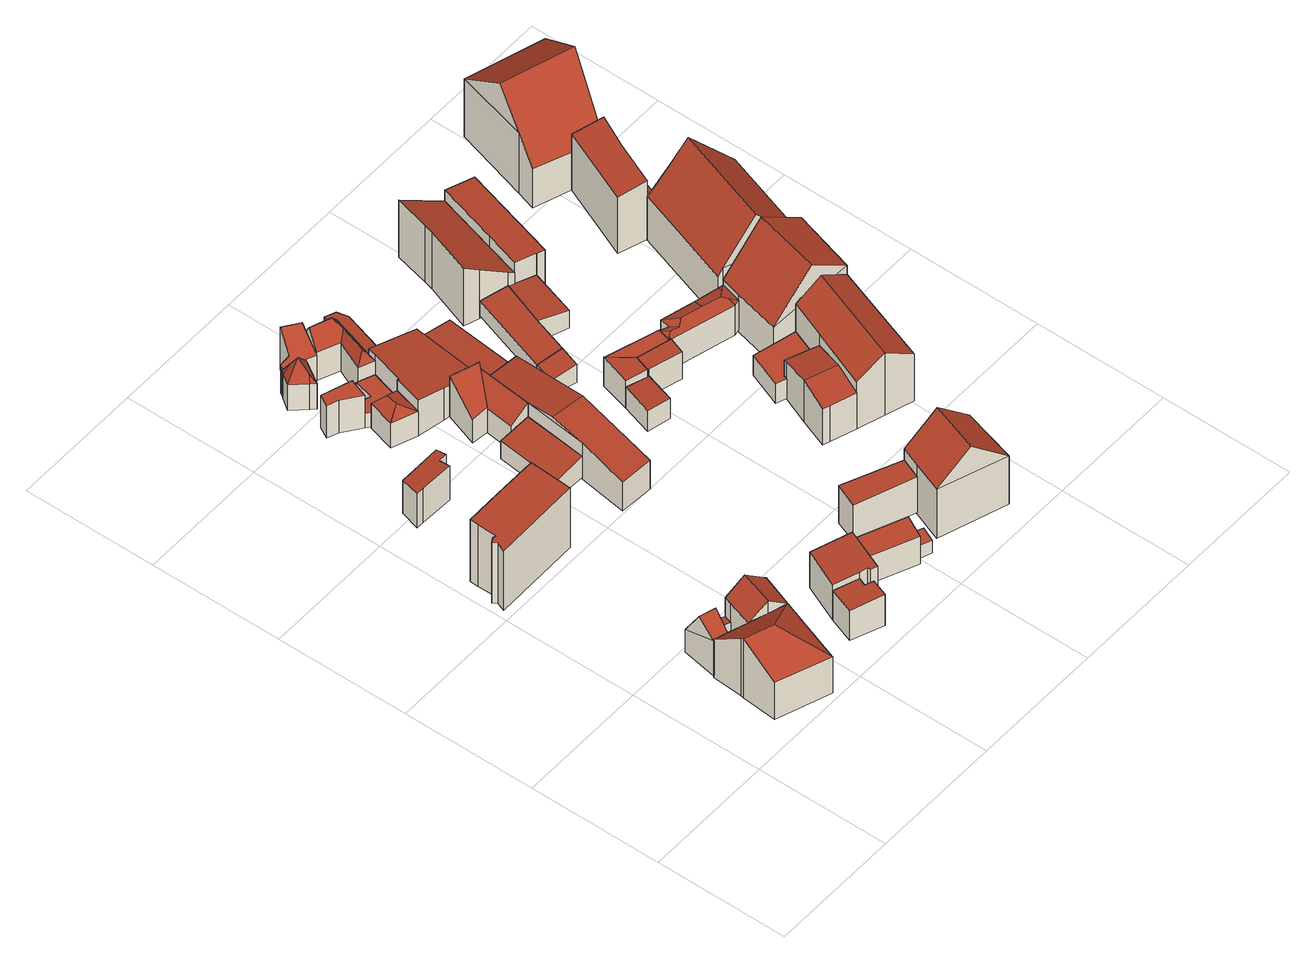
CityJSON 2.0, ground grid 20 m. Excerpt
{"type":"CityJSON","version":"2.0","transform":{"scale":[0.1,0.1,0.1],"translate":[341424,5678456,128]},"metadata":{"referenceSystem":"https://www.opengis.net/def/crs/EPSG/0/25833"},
"CityObjects":{
"building1":{"type":"Building","attributes":{"Dachtyp_tdc":"tdcFreeFormRoof","Gemeindeschluessel":14729160,"Dachneigung":60.42,"QualitaetDacherkennung":7,"Geometrietyp2DReferenz":"3000","function":"31001_9998","roofType":"5000","measuredHeight":8.64},"geometry":[{"type":"MultiSurface","lod":"2","boundaries":[[[0,1,2,3]],[[1,4,5,2]],[[4,6,7,5]],[[6,8,9,7]],[[8,0,3,9]],[[8,10,11,0]],[[10,6,4,1,11]],[[1,0,11]],[[8,6,10]],[[3,2,5,7,9]]],"semantics":{"surfaces":[{"type":"WallSurface"},{"type":"RoofSurface"},{"type":"GroundSurface"}],"values":[0,0,0,0,0,1,1,0,0,2]}}]},
"building2":{"type":"Building","attributes":{"Gemeindeschluessel":14729160,"Geometrietyp2DReferenz":"3000","function":"31001_9998","roofType":"9999"},"children":["building2-1","building2-2"]},
"building2-1":{"type":"BuildingPart","attributes":{"Dachtyp_tdc":"tdcHipAndGableRoof","Dachneigung":38.36,"QualitaetDacherkennung":81,"Geometrietyp2DReferenz":"3000","roofType":"5000","measuredHeight":10.88},"parents":["building2"],"geometry":[{"type":"MultiSurface","lod":"2","boundaries":[[[12,13,14,15]],[[13,16,17,14]],[[16,18,19,17]],[[18,20,19]],[[21,22,23,24]],[[21,25,26,22]],[[25,27,28,26]],[[27,12,15,28]],[[21,24,29]],[[24,30,31,18,16,13,12,27,29]],[[27,25,21,29]],[[15,14,17,19,32,23,22,26,28]],[[31,20,18]],[[23,32,30,24]],[[30,32,19,20,31]]],"semantics":{"surfaces":[{"type":"WallSurface"},{"type":"RoofSurface"},{"type":"GroundSurface"},{"type":"ClosureSurface"}],"values":[0,0,0,0,0,0,0,0,1,1,1,2,0,3,3]}}]},
"building2-2":{"type":"BuildingPart","attributes":{"Dachtyp_tdc":"tdcFreeFormRoof","Dachneigung":38.23,"QualitaetDacherkennung":73,"Geometrietyp2DReferenz":"3000","roofType":"5000","measuredHeight":9.14},"parents":["building2"],"geometry":[{"type":"MultiSurface","lod":"2","boundaries":[[[20,33,34,19]],[[33,35,36,34]],[[35,37,38,36]],[[37,39,40,38]],[[39,41,42,40]],[[41,24,23,42]],[[37,35,33,20,31,43]],[[43,24,41,39,37]],[[23,32,19,34,36,38,40,42]],[[30,24,43]],[[32,23,24,30]],[[31,30,43]],[[20,19,32,30,31]]],"semantics":{"surfaces":[{"type":"WallSurface"},{"type":"RoofSurface"},{"type":"GroundSurface"},{"type":"ClosureSurface"}],"values":[0,0,0,0,0,0,1,1,2,0,3,0,3]}}]},
"building3":{"type":"Building","attributes":{"Dachtyp_tdc":"tdcFreeFormRoof","Gemeindeschluessel":14729160,"Dachneigung":13.72,"QualitaetDacherkennung":13,"Geometrietyp2DReferenz":"3000","function":"31001_9998","roofType":"5000","measuredHeight":3.43},"geometry":[{"type":"MultiSurface","lod":"2","boundaries":[[[44,45,5,7]],[[45,46,47,5]],[[46,48,49,47]],[[48,50,51,49]],[[50,44,7,51]],[[52,53,45,44]],[[50,48,46,53,52]],[[46,45,53]],[[44,50,52]],[[7,5,47,49,51]]],"semantics":{"surfaces":[{"type":"WallSurface"},{"type":"RoofSurface"},{"type":"GroundSurface"}],"values":[0,0,0,0,0,1,1,0,0,2]}}]},
"building4":{"type":"Building","attributes":{"Dachtyp_tdc":"tdcPolyFlatRoof","Gemeindeschluessel":14729160,"Dachneigung":4.4,"QualitaetDacherkennung":74,"Geometrietyp2DReferenz":"3000","function":"31001_9998","roofType":"2100","measuredHeight":11.32},"geometry":[{"type":"MultiSurface","lod":"2","boundaries":[[[54,55,56,57]],[[55,58,59,56]],[[58,60,61,59]],[[60,62,63,61]],[[62,64,65,63]],[[64,66,67,65]],[[66,68,69,67]],[[68,70,71,69]],[[70,72,73,71]],[[72,54,57,73]],[[72,70,68,66,64,62,60,58,55,54]],[[57,56,59,61,63,65,67,69,71,73]]],"semantics":{"surfaces":[{"type":"WallSurface"},{"type":"RoofSurface"},{"type":"GroundSurface"}],"values":[0,0,0,0,0,0,0,0,0,0,1,2]}}]},
"building5":{"type":"Building","attributes":{"Dachtyp_tdc":"tdcPolyFlatRoof","Gemeindeschluessel":14729160,"Dachneigung":6.59,"QualitaetDacherkennung":83,"Geometrietyp2DReferenz":"3000","function":"31001_9998","roofType":"2100","measuredHeight":6.23},"geometry":[{"type":"MultiSurface","lod":"2","boundaries":[[[74,75,76,77]],[[75,78,79,76]],[[78,80,81,79]],[[80,82,83,81]],[[82,84,85,83]],[[84,86,87,85]],[[86,74,77,87]],[[86,84,82,80,78,75,74]],[[77,76,79,81,83,85,87]]],"semantics":{"surfaces":[{"type":"WallSurface"},{"type":"RoofSurface"},{"type":"GroundSurface"}],"values":[0,0,0,0,0,0,0,1,2]}}]},
"building6":{"type":"Building","attributes":{"Dachtyp_tdc":"tdcPolyFlatRoof","Gemeindeschluessel":14729160,"Dachneigung":3.24,"QualitaetDacherkennung":72,"Geometrietyp2DReferenz":"3000","function":"31001_9998","roofType":"2100","measuredHeight":5.7},"geometry":[{"type":"MultiSurface","lod":"2","boundaries":[[[88,89,90,91]],[[89,92,93,90]],[[92,94,95,93]],[[94,96,97,95]],[[96,98,99,97]],[[98,88,91,99]],[[98,96,94,92,89,88]],[[91,90,93,95,97,99]]],"semantics":{"surfaces":[{"type":"WallSurface"},{"type":"RoofSurface"},{"type":"GroundSurface"}],"values":[0,0,0,0,0,0,1,2]}}]},
"building7":{"type":"Building","attributes":{"Dachtyp_tdc":"tdcPolyFlatRoof","Gemeindeschluessel":14729160,"Dachneigung":5.14,"QualitaetDacherkennung":76,"Geometrietyp2DReferenz":"3000","function":"31001_9998","roofType":"2100","measuredHeight":6.92},"geometry":[{"type":"MultiSurface","lod":"2","boundaries":[[[100,101,102,90]],[[101,103,104,102]],[[103,105,106,104]],[[105,107,108,106]],[[107,109,110,108]],[[109,111,112,110]],[[111,113,93,112]],[[113,100,90,93]],[[113,111,109,107,105,103,101,100]],[[90,102,104,106,108,110,112,93]]],"semantics":{"surfaces":[{"type":"WallSurface"},{"type":"RoofSurface"},{"type":"GroundSurface"}],"values":[0,0,0,0,0,0,0,0,1,2]}}]},
"building8":{"type":"Building","attributes":{"Dachtyp_tdc":"tdcPolyFlatRoof","Gemeindeschluessel":14729160,"Dachneigung":0,"QualitaetDacherkennung":43,"Geometrietyp2DReferenz":"3000","function":"31001_9998","roofType":"1000","measuredHeight":5.97},"geometry":[{"type":"MultiSurface","lod":"2","boundaries":[[[114,115,116,117]],[[115,118,119,116]],[[118,120,121,119]],[[120,122,123,121]],[[122,124,125,123]],[[124,114,117,125]],[[124,122,120,118,115,114]],[[117,116,119,121,123,125]]],"semantics":{"surfaces":[{"type":"WallSurface"},{"type":"RoofSurface"},{"type":"GroundSurface"}],"values":[0,0,0,0,0,0,1,2]}}]},
"building9":{"type":"Building","attributes":{"Dachtyp_tdc":"tdcFreeFormRoof","Gemeindeschluessel":14729160,"Dachneigung":28.68,"QualitaetDacherkennung":16,"Geometrietyp2DReferenz":"3000","function":"31001_9998","roofType":"5000","measuredHeight":5.54},"geometry":[{"type":"MultiSurface","lod":"2","boundaries":[[[126,127,128,129]],[[127,130,131,128]],[[130,132,133,131]],[[132,126,129,133]],[[134,135,132,130]],[[134,130,127]],[[135,134,127,126]],[[135,126,132]],[[129,128,131,133]]],"semantics":{"surfaces":[{"type":"WallSurface"},{"type":"RoofSurface"},{"type":"GroundSurface"}],"values":[0,0,0,0,1,1,1,1,2]}}]},
"building10":{"type":"Building","attributes":{"Dachtyp_tdc":"tdcFreeFormRoof","Gemeindeschluessel":14729160,"Dachneigung":62.17,"QualitaetDacherkennung":19,"Geometrietyp2DReferenz":"3000","function":"31001_9998","roofType":"5000","measuredHeight":7.71},"geometry":[{"type":"MultiSurface","lod":"2","boundaries":[[[136,137,138,139]],[[137,140,141,138]],[[140,142,143,141]],[[142,144,145,143]],[[144,146,147,145]],[[146,136,139,147]],[[148,146,144]],[[149,148,144,142]],[[150,151,149,142,140]],[[150,140,137]],[[151,150,137,136]],[[148,149,151,136,146]],[[139,138,141,143,145,147]]],"semantics":{"surfaces":[{"type":"WallSurface"},{"type":"RoofSurface"},{"type":"GroundSurface"}],"values":[0,0,0,0,0,0,1,1,1,1,1,1,2]}}]},
"building11":{"type":"Building","attributes":{"Dachtyp_tdc":"tdcPolyFlatRoof","Gemeindeschluessel":14729160,"Dachneigung":7.45,"QualitaetDacherkennung":74,"Geometrietyp2DReferenz":"3000","function":"31001_9998","roofType":"2100","measuredHeight":3.88},"geometry":[{"type":"MultiSurface","lod":"2","boundaries":[[[152,153,154,155]],[[153,156,157,154]],[[156,158,159,157]],[[158,160,161,159]],[[160,152,155,161]],[[160,158,156,153,152]],[[155,154,157,159,161]]],"semantics":{"surfaces":[{"type":"WallSurface"},{"type":"RoofSurface"},{"type":"GroundSurface"}],"values":[0,0,0,0,0,1,2]}}]},
"building12":{"type":"Building","attributes":{"Dachtyp_tdc":"tdcPolyFlatRoof","Gemeindeschluessel":14729160,"Dachneigung":11.59,"QualitaetDacherkennung":63,"Geometrietyp2DReferenz":"3000","function":"31001_9998","roofType":"2100","measuredHeight":5.64},"geometry":[{"type":"MultiSurface","lod":"2","boundaries":[[[162,163,106,164]],[[163,165,104,106]],[[165,166,167,104]],[[166,168,169,167]],[[168,162,164,169]],[[168,166,165,163,162]],[[164,106,104,167,169]]],"semantics":{"surfaces":[{"type":"WallSurface"},{"type":"RoofSurface"},{"type":"GroundSurface"}],"values":[0,0,0,0,0,1,2]}}]},
"building13":{"type":"Building","attributes":{"Dachtyp_tdc":"tdcPolyFlatRoof","Gemeindeschluessel":14729160,"Dachneigung":0,"QualitaetDacherkennung":46,"Geometrietyp2DReferenz":"3000","function":"31001_9998","roofType":"1000","measuredHeight":2.66},"geometry":[{"type":"MultiSurface","lod":"2","boundaries":[[[170,171,125,172]],[[171,173,123,125]],[[173,174,175,123]],[[174,176,177,175]],[[176,178,179,177]],[[178,180,181,179]],[[180,182,183,181]],[[182,184,185,183]],[[184,170,172,185]],[[184,182,180,178,176,174,173,171,170]],[[172,125,123,175,177,179,181,183,185]]],"semantics":{"surfaces":[{"type":"WallSurface"},{"type":"RoofSurface"},{"type":"GroundSurface"}],"values":[0,0,0,0,0,0,0,0,0,1,2]}}]},
"building14":{"type":"Building","attributes":{"Dachtyp_tdc":"tdcPolyFlatRoof","Gemeindeschluessel":14729160,"Dachneigung":37.81,"QualitaetDacherkennung":61,"Geometrietyp2DReferenz":"3000","function":"31001_9998","roofType":"2100","measuredHeight":7.81},"geometry":[{"type":"MultiSurface","lod":"2","boundaries":[[[186,187,188,147]],[[187,189,190,188]],[[189,191,192,190]],[[191,193,194,192]],[[193,195,196,194]],[[195,197,139,196]],[[197,186,147,139]],[[197,195,193,191,189,187,186]],[[147,188,190,192,194,196,139]]],"semantics":{"surfaces":[{"type":"WallSurface"},{"type":"RoofSurface"},{"type":"GroundSurface"}],"values":[0,0,0,0,0,0,0,1,2]}}]},
"building15":{"type":"Building","attributes":{"Gemeindeschluessel":14729160,"Geometrietyp2DReferenz":"3000","function":"31001_9998","roofType":"9999"},"children":["building15-1","building15-2"]},
"building15-1":{"type":"BuildingPart","attributes":{"Dachtyp_tdc":"tdcPolyFlatRoof","Dachneigung":34.34,"QualitaetDacherkennung":82,"Geometrietyp2DReferenz":"3000","roofType":"2100","measuredHeight":6.4},"parents":["building15"],"geometry":[{"type":"MultiSurface","lod":"2","boundaries":[[[198,199,200,201]],[[199,202,159,200]],[[202,203,157,159]],[[203,204,205,157]],[[204,203,202,199,198]],[[201,200,159,157,205]],[[201,205,204,198]]],"semantics":{"surfaces":[{"type":"WallSurface"},{"type":"RoofSurface"},{"type":"GroundSurface"},{"type":"ClosureSurface"}],"values":[0,0,0,0,1,2,3]}}]},
"building15-2":{"type":"BuildingPart","attributes":{"Dachtyp_tdc":"tdcPolyFlatRoof","Dachneigung":31.57,"QualitaetDacherkennung":68,"Geometrietyp2DReferenz":"3000","roofType":"2100","measuredHeight":7.47},"parents":["building15"],"geometry":[{"type":"MultiSurface","lod":"2","boundaries":[[[206,207,208,205,204]],[[207,209,210,208]],[[209,211,212,210]],[[211,213,198,201,212]],[[213,211,209,207,206]],[[205,208,210,212,201]],[[206,204,198,213]],[[204,205,201,198]]],"semantics":{"surfaces":[{"type":"WallSurface"},{"type":"RoofSurface"},{"type":"GroundSurface"},{"type":"ClosureSurface"}],"values":[0,0,0,0,1,2,0,3]}}]},
"building16":{"type":"Building","attributes":{"Dachtyp_tdc":"tdcFreeFormRoof","Gemeindeschluessel":14729160,"Dachneigung":10.11,"QualitaetDacherkennung":40,"Geometrietyp2DReferenz":"3000","function":"31001_9998","roofType":"5000","measuredHeight":7.45},"geometry":[{"type":"MultiSurface","lod":"2","boundaries":[[[214,202,215,216]],[[202,217,218,215]],[[217,219,220,218]],[[219,221,222,220]],[[221,223,224,222]],[[223,214,216,224]],[[221,225,226,214,223]],[[225,219,217,202,226]],[[221,219,225]],[[202,214,226]],[[216,215,218,220,222,224]]],"semantics":{"surfaces":[{"type":"WallSurface"},{"type":"RoofSurface"},{"type":"GroundSurface"}],"values":[0,0,0,0,0,0,1,1,0,0,2]}}]},
"building17":{"type":"Building","attributes":{"Dachtyp_tdc":"tdcPolyFlatRoof","Gemeindeschluessel":14729160,"Dachneigung":3.57,"QualitaetDacherkennung":58,"Geometrietyp2DReferenz":"3000","function":"31001_9998","roofType":"2100","measuredHeight":2.4},"geometry":[{"type":"MultiSurface","lod":"2","boundaries":[[[227,228,229,230]],[[228,231,232,229]],[[231,233,234,232]],[[233,227,230,234]],[[233,231,228,227]],[[230,229,232,234]]],"semantics":{"surfaces":[{"type":"WallSurface"},{"type":"RoofSurface"},{"type":"GroundSurface"}],"values":[0,0,0,0,1,2]}}]},
"building18":{"type":"Building","attributes":{"Dachtyp_tdc":"tdcPolyFlatRoof","Gemeindeschluessel":14729160,"Dachneigung":8.91,"QualitaetDacherkennung":83,"Geometrietyp2DReferenz":"3000","function":"31001_9998","roofType":"2100","measuredHeight":6.48},"geometry":[{"type":"MultiSurface","lod":"2","boundaries":[[[235,236,131,133]],[[236,237,238,131]],[[237,239,240,238]],[[239,241,242,240]],[[241,243,244,242]],[[243,245,246,244]],[[245,247,201,246]],[[247,248,212,201]],[[248,249,210,212]],[[249,250,251,210]],[[250,235,133,251]],[[250,249,248,247,245,243,241,239,237,236,235]],[[133,131,238,240,242,244,246,201,212,210,251]]],"semantics":{"surfaces":[{"type":"WallSurface"},{"type":"RoofSurface"},{"type":"GroundSurface"}],"values":[0,0,0,0,0,0,0,0,0,0,0,1,2]}}]},
"building19":{"type":"Building","attributes":{"Dachtyp_tdc":"tdcFreeFormRoof","Gemeindeschluessel":14729160,"Dachneigung":58.95,"QualitaetDacherkennung":20,"Geometrietyp2DReferenz":"3000","function":"31001_9998","roofType":"5000","measuredHeight":8.1},"geometry":[{"type":"MultiSurface","lod":"2","boundaries":[[[252,253,254,179]],[[253,255,256,254]],[[255,257,258,256]],[[257,259,260,258]],[[259,261,262,260]],[[261,263,264,262]],[[263,265,266,264]],[[265,267,181,266]],[[267,252,179,181]],[[268,269,270]],[[268,263,269]],[[271,263,268]],[[271,265,263]],[[265,271,267]],[[269,263,261]],[[269,272,270]],[[261,272,269]],[[259,272,261]],[[272,259,257]],[[272,257,255]],[[268,270,272,255,253]],[[271,268,253,252]],[[271,252,267]],[[179,254,256,258,260,262,264,266,181]]],"semantics":{"surfaces":[{"type":"WallSurface"},{"type":"RoofSurface"},{"type":"GroundSurface"}],"values":[0,0,0,0,0,0,0,0,0,1,1,1,1,1,1,1,1,1,1,0,1,1,1,2]}}]},
"building20":{"type":"Building","attributes":{"Dachtyp_tdc":"tdcPolyFlatRoof","Gemeindeschluessel":14729160,"Dachneigung":4.75,"QualitaetDacherkennung":61,"Geometrietyp2DReferenz":"3000","function":"31001_9998","roofType":"2100","measuredHeight":6.83},"geometry":[{"type":"MultiSurface","lod":"2","boundaries":[[[273,274,275,276]],[[274,277,278,275]],[[277,279,280,278]],[[279,273,276,280]],[[279,277,274,273]],[[276,275,278,280]]],"semantics":{"surfaces":[{"type":"WallSurface"},{"type":"RoofSurface"},{"type":"GroundSurface"}],"values":[0,0,0,0,1,2]}}]},
"building21":{"type":"Building","attributes":{"Dachtyp_tdc":"tdcPolyFlatRoof","Gemeindeschluessel":14729160,"Dachneigung":8.09,"QualitaetDacherkennung":70,"Geometrietyp2DReferenz":"3000","function":"31001_9998","roofType":"2100","measuredHeight":3.55},"geometry":[{"type":"MultiSurface","lod":"2","boundaries":[[[281,282,283,284]],[[282,285,286,283]],[[285,287,288,286]],[[287,289,290,288]],[[289,291,292,290]],[[291,293,294,292]],[[293,295,296,294]],[[295,281,284,296]],[[295,293,291,289,287,285,282,281]],[[284,283,286,288,290,292,294,296]]],"semantics":{"surfaces":[{"type":"WallSurface"},{"type":"RoofSurface"},{"type":"GroundSurface"}],"values":[0,0,0,0,0,0,0,0,1,2]}}]},
"building22":{"type":"Building","attributes":{"Dachtyp_tdc":"tdcPolyFlatRoof","Gemeindeschluessel":14729160,"Dachneigung":5.26,"QualitaetDacherkennung":55,"Geometrietyp2DReferenz":"3000","function":"31001_9998","roofType":"2100","measuredHeight":3.63},"geometry":[{"type":"MultiSurface","lod":"2","boundaries":[[[297,298,220,299]],[[298,300,218,220]],[[300,301,302,218]],[[301,303,304,302]],[[303,297,299,304]],[[303,301,300,298,297]],[[299,220,218,302,304]]],"semantics":{"surfaces":[{"type":"WallSurface"},{"type":"RoofSurface"},{"type":"GroundSurface"}],"values":[0,0,0,0,0,1,2]}}]},
"building23":{"type":"Building","attributes":{"Dachtyp_tdc":"tdcPolyFlatRoof","Gemeindeschluessel":14729160,"Dachneigung":3.15,"QualitaetDacherkennung":54,"Geometrietyp2DReferenz":"3000","function":"31001_9998","roofType":"2100","measuredHeight":3.71},"geometry":[{"type":"MultiSurface","lod":"2","boundaries":[[[305,306,307,308]],[[306,309,310,307]],[[309,311,312,310]],[[311,313,314,312]],[[313,305,308,314]],[[313,311,309,306,305]],[[308,307,310,312,314]]],"semantics":{"surfaces":[{"type":"WallSurface"},{"type":"RoofSurface"},{"type":"GroundSurface"}],"values":[0,0,0,0,0,1,2]}}]},
"building24":{"type":"Building","attributes":{"Dachtyp_tdc":"tdcFreeFormRoof","Gemeindeschluessel":14729160,"Dachneigung":41.69,"QualitaetDacherkennung":75,"Geometrietyp2DReferenz":"3000","function":"31001_9998","roofType":"5000","measuredHeight":13.72},"geometry":[{"type":"MultiSurface","lod":"2","boundaries":[[[315,316,317,318]],[[316,319,320,317]],[[319,321,322,320]],[[321,323,324,322]],[[323,315,318,324]],[[325,326,319,316,315]],[[323,321,326,325]],[[321,319,326]],[[315,323,325]],[[318,317,320,322,324]]],"semantics":{"surfaces":[{"type":"WallSurface"},{"type":"RoofSurface"},{"type":"GroundSurface"}],"values":[0,0,0,0,0,1,1,0,0,2]}}]},
"building25":{"type":"Building","attributes":{"Dachtyp_tdc":"tdcPolyFlatRoof","Gemeindeschluessel":14729160,"Dachneigung":9.75,"QualitaetDacherkennung":72,"Geometrietyp2DReferenz":"3000","function":"31001_9998","roofType":"2100","measuredHeight":3.3},"geometry":[{"type":"MultiSurface","lod":"2","boundaries":[[[327,328,329,330]],[[328,331,332,329]],[[331,333,334,332]],[[333,327,330,334]],[[333,331,328,327]],[[330,329,332,334]]],"semantics":{"surfaces":[{"type":"WallSurface"},{"type":"RoofSurface"},{"type":"GroundSurface"}],"values":[0,0,0,0,1,2]}}]},
"building26":{"type":"Building","attributes":{"Gemeindeschluessel":14729160,"Geometrietyp2DReferenz":"3000","function":"31001_9998","roofType":"9999"},"children":["building26-1","building26-2"]},
"building26-1":{"type":"BuildingPart","attributes":{"Dachtyp_tdc":"tdcPolyFlatRoof","Dachneigung":4.09,"QualitaetDacherkennung":71,"Geometrietyp2DReferenz":"3000","roofType":"2100","measuredHeight":5.24},"parents":["building26"],"geometry":[{"type":"MultiSurface","lod":"2","boundaries":[[[335,336,337,338,307]],[[339,340,310,341]],[[340,335,307,310]],[[340,339,342,336,335]],[[307,338,341,310]],[[342,337,336]],[[339,341,338,337,342]]],"semantics":{"surfaces":[{"type":"WallSurface"},{"type":"RoofSurface"},{"type":"GroundSurface"},{"type":"ClosureSurface"}],"values":[0,0,0,1,2,0,3]}}]},
"building26-2":{"type":"BuildingPart","attributes":{"Dachtyp_tdc":"tdcPolyFlatRoof","Dachneigung":3.43,"QualitaetDacherkennung":66,"Geometrietyp2DReferenz":"3000","roofType":"2100","measuredHeight":5.23},"parents":["building26"],"geometry":[{"type":"MultiSurface","lod":"2","boundaries":[[[337,343,344,338]],[[343,345,346,344]],[[345,339,341,346]],[[345,343,337,342,339]],[[341,338,344,346]],[[338,341,339,342,337]]],"semantics":{"surfaces":[{"type":"WallSurface"},{"type":"RoofSurface"},{"type":"GroundSurface"},{"type":"ClosureSurface"}],"values":[0,0,0,1,2,3]}}]},
"building27":{"type":"Building","attributes":{"Dachtyp_tdc":"tdcPolyFlatRoof","Gemeindeschluessel":14729160,"Dachneigung":10.38,"QualitaetDacherkennung":84,"Geometrietyp2DReferenz":"3000","function":"31001_9998","roofType":"2100","measuredHeight":3.31},"geometry":[{"type":"MultiSurface","lod":"2","boundaries":[[[333,331,332,334]],[[331,347,348,332]],[[347,349,350,348]],[[349,351,352,350]],[[351,333,334,352]],[[351,349,347,331,333]],[[334,332,348,350,352]]],"semantics":{"surfaces":[{"type":"WallSurface"},{"type":"RoofSurface"},{"type":"GroundSurface"}],"values":[0,0,0,0,0,1,2]}}]},
"building28":{"type":"Building","attributes":{"Dachtyp_tdc":"tdcPolyFlatRoof","Gemeindeschluessel":14729160,"Dachneigung":4.01,"QualitaetDacherkennung":67,"Geometrietyp2DReferenz":"3000","function":"31001_9998","roofType":"2100","measuredHeight":5.07},"geometry":[{"type":"MultiSurface","lod":"2","boundaries":[[[340,339,341,310]],[[339,345,346,341]],[[345,353,354,346]],[[353,355,356,354]],[[355,357,312,356]],[[357,340,310,312]],[[357,355,353,345,339,340]],[[310,341,346,354,356,312]]],"semantics":{"surfaces":[{"type":"WallSurface"},{"type":"RoofSurface"},{"type":"GroundSurface"}],"values":[0,0,0,0,0,0,1,2]}}]},
"building29":{"type":"Building","attributes":{"Dachtyp_tdc":"tdcPolyFlatRoof","Gemeindeschluessel":14729160,"Dachneigung":33.83,"QualitaetDacherkennung":42,"Geometrietyp2DReferenz":"3000","function":"31001_9998","roofType":"2100","measuredHeight":10.47},"geometry":[{"type":"MultiSurface","lod":"2","boundaries":[[[358,359,360,361]],[[359,362,363,360]],[[362,364,365,363]],[[364,366,367,365]],[[366,368,369,367]],[[368,370,371,369]],[[370,372,373,371]],[[372,374,375,373]],[[374,358,361,375]],[[374,372,370,368,366,364,362,359,358]],[[361,360,363,365,367,369,371,373,375]]],"semantics":{"surfaces":[{"type":"WallSurface"},{"type":"RoofSurface"},{"type":"GroundSurface"}],"values":[0,0,0,0,0,0,0,0,0,1,2]}}]},
"building30":{"type":"Building","attributes":{"Dachtyp_tdc":"tdcPolyFlatRoof","Gemeindeschluessel":14729160,"Dachneigung":0,"QualitaetDacherkennung":36,"Geometrietyp2DReferenz":"3000","function":"31001_9998","roofType":"1000","measuredHeight":3.61},"geometry":[{"type":"MultiSurface","lod":"2","boundaries":[[[376,377,378,379]],[[377,380,381,378]],[[380,382,383,381]],[[382,384,385,383]],[[384,386,387,385]],[[386,388,389,387]],[[388,376,379,389]],[[388,386,384,382,380,377,376]],[[379,378,381,383,385,387,389]]],"semantics":{"surfaces":[{"type":"WallSurface"},{"type":"RoofSurface"},{"type":"GroundSurface"}],"values":[0,0,0,0,0,0,0,1,2]}}]},
"building31":{"type":"Building","attributes":{"Gemeindeschluessel":14729160,"Geometrietyp2DReferenz":"3000","function":"31001_9998","roofType":"9999"},"children":["building31-1","building31-2"]},
"building31-1":{"type":"BuildingPart","attributes":{"Dachtyp_tdc":"tdcGableRoof","Dachneigung":10.89,"QualitaetDacherkennung":43,"Geometrietyp2DReferenz":"3000","roofType":"3100","measuredHeight":7.52},"parents":["building31"],"geometry":[{"type":"MultiSurface","lod":"2","boundaries":[[[390,391,392,393]],[[391,394,395,392]],[[394,396,397,395]],[[396,398,399,397]],[[398,400,401,399]],[[400,402,403,401]],[[396,394,391,390,404]],[[404,402,400,398,396]],[[403,405,393,392,395,397,399,401]],[[405,403,402,404]],[[405,404,390,393]]],"semantics":{"surfaces":[{"type":"WallSurface"},{"type":"RoofSurface"},{"type":"GroundSurface"},{"type":"ClosureSurface"}],"values":[0,0,0,0,0,0,1,1,2,3,3]}}]},
"building31-2":{"type":"BuildingPart","attributes":{"Dachtyp_tdc":"tdcGableRoof","Dachneigung":33.01,"QualitaetDacherkennung":62,"Geometrietyp2DReferenz":"3000","roofType":"3100","measuredHeight":11.41},"parents":["building31"],"geometry":[{"type":"MultiSurface","lod":"2","boundaries":[[[406,407,408,409]],[[407,410,411,408]],[[410,412,413,411]],[[412,414,415,413]],[[414,416,390,393,415]],[[417,406,409,403,402]],[[414,412,410,407]],[[407,406,417,416,414]],[[409,408,411,413,415,393,405,403]],[[402,404,390,416,417]],[[402,403,405,404]],[[405,393,390,404]]],"semantics":{"surfaces":[{"type":"WallSurface"},{"type":"RoofSurface"},{"type":"GroundSurface"},{"type":"ClosureSurface"}],"values":[0,0,0,0,0,0,1,1,2,0,3,3]}}]},
"building32":{"type":"Building","attributes":{"Dachtyp_tdc":"tdcFreeFormRoof","Gemeindeschluessel":14729160,"Dachneigung":17.01,"QualitaetDacherkennung":29,"Geometrietyp2DReferenz":"3000","function":"31001_9998","roofType":"5000","measuredHeight":6.04},"geometry":[{"type":"MultiSurface","lod":"2","boundaries":[[[418,419,420,421]],[[419,422,423,420]],[[422,424,425,423]],[[424,426,427,425]],[[426,428,429,427]],[[428,430,431,429]],[[430,432,433,431]],[[432,434,435,433]],[[434,436,437,435]],[[436,418,421,437]],[[438,439,436,434]],[[440,438,434,432]],[[441,440,432,430]],[[441,430,428]],[[442,443,444,439,438,440,441,428,426]],[[442,426,424]],[[445,443,442,424,422]],[[445,422,419]],[[444,443,445,419,418]],[[439,444,418,436]],[[421,420,423,425,427,429,431,433,435,437]]],"semantics":{"surfaces":[{"type":"WallSurface"},{"type":"RoofSurface"},{"type":"GroundSurface"}],"values":[0,0,0,0,0,0,0,0,0,0,1,1,1,1,1,1,1,1,1,1,2]}}]},
"building33":{"type":"Building","attributes":{"Gemeindeschluessel":14729160,"Geometrietyp2DReferenz":"3000","function":"31001_9998","roofType":"9999"},"children":["building33-1","building33-2"]},
"building33-1":{"type":"BuildingPart","attributes":{"Dachtyp_tdc":"tdcPolyFlatRoof","Dachneigung":6.79,"QualitaetDacherkennung":79,"Geometrietyp2DReferenz":"3000","roofType":"2100","measuredHeight":3.75},"parents":["building33"],"geometry":[{"type":"MultiSurface","lod":"2","boundaries":[[[446,447,448,449]],[[447,450,451,448]],[[450,452,453,451]],[[452,454,373,453]],[[454,455,371,373]],[[454,452,450,447,446,455]],[[449,448,451,453,373,371]],[[446,449,371,455]]],"semantics":{"surfaces":[{"type":"WallSurface"},{"type":"RoofSurface"},{"type":"GroundSurface"},{"type":"ClosureSurface"}],"values":[0,0,0,0,0,1,2,3]}}]},
"building33-2":{"type":"BuildingPart","attributes":{"Dachtyp_tdc":"tdcPolyFlatRoof","Dachneigung":4.01,"QualitaetDacherkennung":83,"Geometrietyp2DReferenz":"3000","roofType":"2100","measuredHeight":7.51},"parents":["building33"],"geometry":[{"type":"MultiSurface","lod":"2","boundaries":[[[456,371,455]],[[456,457,369,371]],[[457,458,367,369]],[[458,459,460,367]],[[459,461,462,460]],[[461,463,448,462]],[[463,464,446,449,448]],[[463,461,459,458,457,456,464]],[[449,371,369,367,460,462,448]],[[455,446,464,456]],[[455,371,449,446]]],"semantics":{"surfaces":[{"type":"WallSurface"},{"type":"RoofSurface"},{"type":"GroundSurface"},{"type":"ClosureSurface"}],"values":[0,0,0,0,0,0,0,1,2,0,3]}}]},
"building34":{"type":"Building","attributes":{"Dachtyp_tdc":"tdcFreeFormRoof","Gemeindeschluessel":14729160,"Dachneigung":51.76,"QualitaetDacherkennung":57,"Geometrietyp2DReferenz":"3000","function":"31001_9998","roofType":"5000","measuredHeight":14.26},"geometry":[{"type":"MultiSurface","lod":"2","boundaries":[[[465,466,467,468]],[[466,469,470,467]],[[469,471,472,470]],[[471,473,474,472]],[[473,465,468,474]],[[473,471,475,476]],[[476,475,469,466,465]],[[465,473,476]],[[471,469,475]],[[468,467,470,472,474]]],"semantics":{"surfaces":[{"type":"WallSurface"},{"type":"RoofSurface"},{"type":"GroundSurface"}],"values":[0,0,0,0,0,1,1,0,0,2]}}]},
"building35":{"type":"Building","attributes":{"Dachtyp_tdc":"tdcFreeFormRoof","Gemeindeschluessel":14729160,"Dachneigung":49.66,"QualitaetDacherkennung":65,"Geometrietyp2DReferenz":"3000","function":"31001_9998","roofType":"5000","measuredHeight":15.26},"geometry":[{"type":"MultiSurface","lod":"2","boundaries":[[[477,478,472,479]],[[478,480,470,472]],[[480,481,482,470]],[[481,483,484,482]],[[483,485,486,484]],[[485,477,479,486]],[[478,477,487,488]],[[488,487,485,483,481,480]],[[480,478,488]],[[477,485,487]],[[479,472,470,482,484,486]]],"semantics":{"surfaces":[{"type":"WallSurface"},{"type":"RoofSurface"},{"type":"GroundSurface"}],"values":[0,0,0,0,0,0,1,1,0,0,2]}}]},
"building36":{"type":"Building","attributes":{"Dachtyp_tdc":"tdcPolyFlatRoof","Gemeindeschluessel":14729160,"Dachneigung":6.57,"QualitaetDacherkennung":70,"Geometrietyp2DReferenz":"3000","function":"31001_9998","roofType":"2100","measuredHeight":10.72},"geometry":[{"type":"MultiSurface","lod":"2","boundaries":[[[489,490,491,492]],[[490,493,494,491]],[[493,495,496,494]],[[495,497,498,496]],[[497,489,492,498]],[[497,495,493,490,489]],[[492,491,494,496,498]]],"semantics":{"surfaces":[{"type":"WallSurface"},{"type":"RoofSurface"},{"type":"GroundSurface"}],"values":[0,0,0,0,0,1,2]}}]},
"building37":{"type":"Building","attributes":{"Dachtyp_tdc":"tdcPolyFlatRoof","Gemeindeschluessel":14729160,"Dachneigung":28.76,"QualitaetDacherkennung":63,"Geometrietyp2DReferenz":"3000","function":"31001_9998","roofType":"2100","measuredHeight":4.88},"geometry":[{"type":"MultiSurface","lod":"2","boundaries":[[[499,500,484,486]],[[500,501,502,484]],[[501,503,504,502]],[[503,505,506,504]],[[505,507,508,506]],[[507,499,486,508]],[[507,505,503,501,500,499]],[[486,484,502,504,506,508]]],"semantics":{"surfaces":[{"type":"WallSurface"},{"type":"RoofSurface"},{"type":"GroundSurface"}],"values":[0,0,0,0,0,0,1,2]}}]},
"building38":{"type":"Building","attributes":{"Dachtyp_tdc":"tdcFreeFormRoof","Gemeindeschluessel":14729160,"Dachneigung":53.26,"QualitaetDacherkennung":69,"Geometrietyp2DReferenz":"3000","function":"31001_9998","roofType":"5000","measuredHeight":16.45},"geometry":[{"type":"MultiSurface","lod":"2","boundaries":[[[509,510,496,511]],[[510,512,494,496]],[[512,513,514,494]],[[513,515,516,514]],[[515,517,518,516]],[[517,509,511,518]],[[519,509,517,520]],[[512,510,519,520,515,513]],[[517,515,520]],[[510,509,519]],[[511,496,494,514,516,518]]],"semantics":{"surfaces":[{"type":"WallSurface"},{"type":"RoofSurface"},{"type":"GroundSurface"}],"values":[0,0,0,0,0,0,1,1,0,0,2]}}]}
},
"vertices":[
[82,137,77],[91,190,54],[91,190,13],[82,137,13],[118,181,54],[118,181,13],[115,169,76],[115,169,13],[102,131,77],[102,131,13],[111,157,99],[87,164,99],
[79,92,114],[82,137,79],[82,137,10],[79,92,10],[102,131,79],[102,131,10],[132,121,79],[132,121,10],[132,121,76],[153,6,76],[153,6,10],[187,104,10],[187,104,78],[74,34,78],[74,34,10],[78,87,118],[78,87,10],[121,72,118],[159,113,78],[134,121,79],[159,113,10],
[144,160,76],[144,160,10],[148,172,76],[148,172,10],[175,163,101],[175,163,10],[202,155,79],[202,155,10],[205,153,77],[205,153,10],[159,113,101],
[115,169,44],[118,181,44],[128,178,47],[128,178,13],[148,172,42],[148,172,13],[144,160,42],[144,160,13],[122,167,47],[125,179,47],
[138,471,128],[138,409,124],[138,409,15],[138,471,15],[4,407,123],[4,407,15],[9,421,125],[9,421,15],[5,427,125],[5,427,15],[12,431,125],[12,431,15],[16,430,125],[16,430,15],[16,457,127],[16,457,15],[16,470,128],[16,470,15],[72,471,128],[72,471,15],
[108,576,76],[58,578,76],[58,578,14],[108,576,14],[46,578,76],[46,578,14],[55,608,73],[55,608,14],[121,608,73],[121,608,14],[121,592,75],[121,592,14],[108,592,75],[108,592,14],
[236,45,63],[250,83,63],[250,83,9],[236,45,9],[285,69,65],[285,69,9],[280,57,65],[280,57,9],[292,52,66],[292,52,9],[283,27,66],[283,27,9],
[250,83,73],[275,140,73],[275,140,9],[331,117,78],[331,117,9],[319,89,78],[319,89,9],[305,56,78],[305,56,9],[296,60,78],[296,60,9],[296,65,77],[296,65,9],[285,69,76],
[108,752,76],[92,758,76],[92,758,17],[108,752,17],[101,775,76],[101,775,17],[145,760,76],[145,760,17],[142,752,76],[142,752,17],[135,732,76],[135,732,17],
[130,687,60],[141,727,60],[141,727,15],[130,687,15],[178,715,60],[178,715,15],[167,673,60],[167,673,15],[157,714,70],[153,697,70],
[146,834,61],[124,799,61],[124,799,15],[146,834,15],[118,806,61],[118,806,15],[100,826,61],[100,826,15],[111,842,61],[111,842,15],[115,847,61],[115,847,15],[118,837,77],[121,827,92],[123,811,74],[122,827,92],
[190,473,47],[201,570,47],[201,570,15],[190,473,15],[220,568,50],[220,568,15],[249,565,54],[249,565,15],[239,471,54],[239,471,15],
[391,58,59],[319,89,59],[391,58,9],[331,117,65],[403,86,66],[403,86,9],[394,65,61],[394,65,9],
[141,727,43],[135,732,43],[141,727,17],[142,752,43],[162,744,43],[162,744,17],[169,773,43],[169,773,17],[172,772,43],[172,772,17],[194,763,43],[194,763,17],[180,714,43],[180,714,17],[178,715,43],[178,715,17],
[115,847,63],[117,851,66],[117,851,15],[133,850,71],[133,850,15],[147,876,93],[147,876,15],[172,861,90],[172,861,15],[160,828,63],[160,828,15],[146,834,63],
[258,649,79],[257,639,79],[257,639,15],[258,649,15],[249,565,79],[220,568,59],[225,610,59],[225,610,15],
[225,610,61],[200,613,57],[200,613,15],[217,663,89],[217,663,15],[243,654,89],[243,654,15],[258,649,89],
[239,471,78],[249,565,13],[239,471,13],[257,639,66],[257,639,13],[311,633,66],[311,633,13],[278,395,65],[278,395,13],[228,398,65],[228,398,13],[295,515,87],[244,522,87],
[423,78,34],[414,57,33],[414,57,10],[423,78,10],[394,65,33],[394,65,10],[403,86,34],[403,86,10],
[167,673,80],[178,715,80],[180,714,79],[180,714,15],[194,763,79],[194,763,15],[198,776,79],[198,776,15],[223,769,75],[223,769,15],[269,757,67],[269,757,15],[258,649,65],[243,654,67],[217,663,72],[208,665,73],[208,665,15],
[172,772,68],[191,815,68],[191,815,17],[160,828,68],[160,828,17],[172,861,68],[172,861,17],[179,858,68],[179,858,17],[218,844,68],[218,844,17],[209,814,68],[209,814,17],[198,776,68],[198,776,17],[194,763,68],[202,820,82],[199,834,94],[196,833,98],[187,778,86],[166,845,97],
[370,147,73],[383,180,76],[383,180,8],[370,147,8],[467,144,76],[467,144,8],[457,115,73],[457,115,8],
[223,769,48],[198,776,51],[198,776,16],[223,769,16],[209,814,51],[209,814,16],[218,844,51],[218,844,16],[225,868,51],[225,868,16],[242,863,49],[242,863,16],[247,847,47],[247,847,16],[235,807,47],[235,807,16],
[323,748,44],[311,633,44],[323,748,13],[257,639,49],[258,649,49],[258,649,13],[269,757,49],[269,757,13],
[352,458,50],[366,504,50],[366,504,12],[352,458,12],[398,495,48],[398,495,12],[400,494,48],[400,494,12],[387,450,48],[387,450,12],
[440,71,94],[457,115,95],[457,115,5],[440,71,5],[467,144,96],[467,144,5],[560,115,99],[560,115,5],[541,37,93],[541,37,5],[489,55,142],[514,129,142],
[362,578,45],[325,589,38],[325,589,12],[362,578,12],[335,620,38],[335,620,12],[372,609,45],[372,609,12],
[366,504,61],[378,548,65],[378,548,64],[378,548,12],[404,517,63],[398,495,61],[404,517,12],[392,531,64],
[457,524,64],[457,524,12],[452,504,63],[452,504,12],
[375,742,38],[375,742,12],[412,727,45],[412,727,12],[389,662,45],[389,662,12],
[455,503,63],[455,503,12],[448,480,61],[448,480,12],[400,494,61],
[353,750,111],[377,819,108],[377,819,6],[353,750,6],[381,833,108],[381,833,6],[393,885,110],[393,885,6],[462,867,62],[462,867,6],[436,775,62],[436,775,6],[422,724,62],[422,724,6],[412,727,69],[412,727,6],[375,742,95],[375,742,6],
[509,367,42],[507,362,42],[507,362,6],[509,367,6],[492,367,42],[492,367,6],[512,419,42],[512,419,6],[543,411,42],[543,411,6],[576,403,42],[576,403,6],[555,349,42],[555,349,6],
[522,263,71],[485,275,70],[485,275,5],[522,263,5],[475,279,70],[475,279,5],[491,321,80],[491,321,5],[507,362,72],[507,362,5],[509,367,71],[509,367,5],[555,349,71],[555,349,5],[538,305,80],[538,305,5],
[576,403,92],[615,394,119],[615,394,5],[576,403,5],[654,384,93],[654,384,5],[603,237,91],[603,237,5],[562,250,119],[562,250,5],[522,263,91],[555,349,92],
[523,520,62],[559,512,62],[559,512,8],[523,520,8],[567,510,62],[567,510,8],[559,479,62],[559,479,8],[549,477,62],[549,477,8],[455,503,62],[455,503,8],[452,504,62],[452,504,8],[457,524,62],[457,524,8],[470,519,62],[470,519,8],[473,534,62],[473,534,8],[476,507,65],[486,513,68],[464,511,65],[456,507,63],[550,489,66],[545,497,68],[518,504,68],[557,504,65],
[452,714,39],[452,713,39],[452,713,6],[452,714,6],[432,646,38],[432,646,6],[389,662,44],[389,662,6],[412,727,44],[422,724,43],
[422,724,81],[436,775,82],[462,867,82],[505,854,78],[505,854,6],[464,710,78],[464,710,6],[452,713,79],[452,714,79],
[543,411,72],[559,479,72],[559,479,4],[543,411,4],[567,510,72],[567,510,4],[685,481,105],[685,481,4],[654,384,109],[654,384,4],[624,496,147],[600,397,147],
[732,624,74],[685,481,74],[732,624,4],[567,510,93],[559,512,82],[559,512,4],[609,664,83],[609,664,4],[644,652,128],[644,652,4],[666,645,156],[617,498,156],
[609,664,112],[568,678,107],[568,678,5],[609,664,5],[616,789,107],[616,789,5],[659,773,112],[659,773,5],[636,726,112],[636,726,5],
[644,652,32],[609,664,52],[636,726,49],[636,726,4],[659,773,45],[659,773,4],[681,766,32],[681,766,4],[653,681,32],[653,681,4],
[718,913,110],[659,773,70],[718,913,5],[616,789,73],[562,808,76],[562,808,5],[570,836,115],[570,836,5],[603,949,110],[603,949,5],[688,842,169],[582,875,169]
]}
